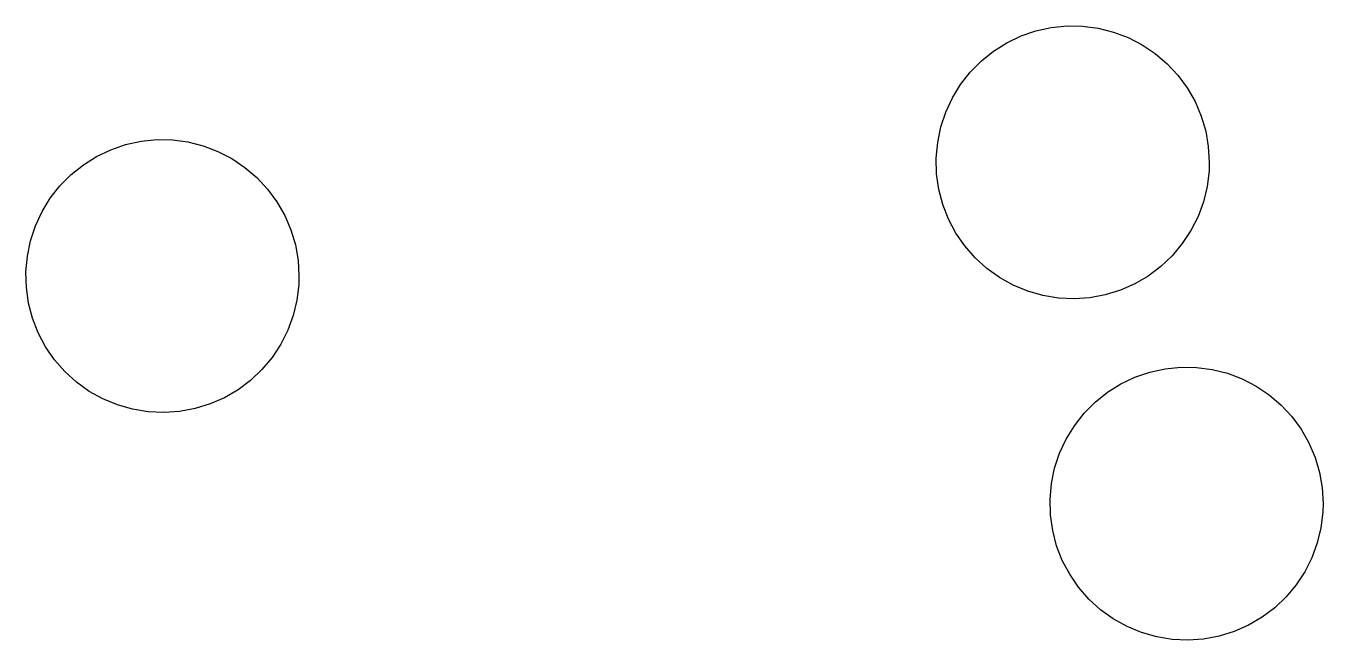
# Model space of a CAD drawing. Extents: x -0.22 to 2.58, y 2.05 to 2.78.
# Drawn here: x 1.457 to 2.579, y 2.244 to 2.775 of the extents above.
import ezdxf

# ---------------------------------------------------------------- set-up
doc = ezdxf.new("R2010")
doc.units = 0
doc.header["$MEASUREMENT"] = 0
doc.layers.add('BLACK', color=7, linetype='CONTINUOUS')

msp = doc.modelspace()

# ---------------------------------------------------------------- linework, layer by layer
at = {"layer": 'BLACK', "linetype": 'CONTINUOUS'}
for p, q in [((2.3304, 2.7712), (2.3437, 2.7741)), ((2.3437, 2.7741), (2.3573, 2.7755)), ((2.3573, 2.7755), (2.3708, 2.7753)), ((2.3708, 2.7753), (2.3843, 2.7735)), ((2.3843, 2.7735), (2.3975, 2.7702)), ((2.2938, 2.7538), (2.3053, 2.761)), ((2.3053, 2.761), (2.3176, 2.7668)), ((2.3176, 2.7668), (2.3304, 2.7712)), ((2.3975, 2.7702), (2.4102, 2.7654)), ((2.4102, 2.7654), (2.4223, 2.7591)), ((2.2832, 2.7452), (2.2938, 2.7538)), ((2.4223, 2.7591), (2.4336, 2.7516)), ((2.4336, 2.7516), (2.444, 2.7427)), ((2.2736, 2.7356), (2.2832, 2.7452)), ((2.444, 2.7427), (2.4532, 2.7328)), ((2.2652, 2.7249), (2.2736, 2.7356)), ((2.4532, 2.7328), (2.4613, 2.7218)), ((2.2581, 2.7133), (2.2652, 2.7249)), ((2.4613, 2.7218), (2.468, 2.71)), ((2.2524, 2.701), (2.2581, 2.7133)), ((2.468, 2.71), (2.4733, 2.6975)), ((2.2481, 2.6881), (2.2524, 2.701)), ((2.4733, 2.6975), (2.4772, 2.6845)), ((2.2454, 2.6747), (2.2481, 2.6881)), ((2.4772, 2.6845), (2.4795, 2.6711)), ((1.5302, 2.6684), (1.543, 2.6728)), ((1.543, 2.6728), (1.5563, 2.6757)), ((1.5563, 2.6757), (1.5699, 2.6771)), ((1.5699, 2.6771), (1.5835, 2.6768)), ((1.5835, 2.6768), (1.5969, 2.6751)), ((1.5969, 2.6751), (1.6101, 2.6718)), ((1.6101, 2.6718), (1.6228, 2.6669)), ((2.2441, 2.6612), (2.2454, 2.6747)), ((2.4795, 2.6711), (2.4803, 2.6575)), ((1.5064, 2.6553), (1.5179, 2.6626)), ((1.5179, 2.6626), (1.5302, 2.6684)), ((1.6228, 2.6669), (1.6349, 2.6607)), ((1.6349, 2.6607), (1.6462, 2.6531)), ((2.2445, 2.6476), (2.2441, 2.6612)), ((1.4958, 2.6468), (1.5064, 2.6553)), ((1.6462, 2.6531), (1.6565, 2.6443)), ((2.4801, 2.6501), (2.4785, 2.6366)), ((2.4803, 2.6575), (2.4801, 2.6501)), ((1.4778, 2.6265), (1.4862, 2.6372)), ((1.4862, 2.6372), (1.4958, 2.6468)), ((1.6565, 2.6443), (1.6658, 2.6343)), ((2.2464, 2.6341), (2.2445, 2.6476)), ((1.4707, 2.6149), (1.4778, 2.6265)), ((1.6658, 2.6343), (1.6739, 2.6234)), ((2.2499, 2.621), (2.2464, 2.6341)), ((2.4785, 2.6366), (2.4753, 2.6233)), ((1.465, 2.6025), (1.4707, 2.6149)), ((1.6739, 2.6234), (1.6806, 2.6116)), ((2.2548, 2.6083), (2.2499, 2.621)), ((2.4753, 2.6233), (2.4706, 2.6106)), ((1.6806, 2.6116), (1.6859, 2.5991)), ((2.2612, 2.5963), (2.2548, 2.6083)), ((2.4706, 2.6106), (2.4645, 2.5984)), ((1.4607, 2.5896), (1.465, 2.6025)), ((1.6859, 2.5991), (1.6898, 2.586)), ((2.2689, 2.5851), (2.2612, 2.5963)), ((2.4645, 2.5984), (2.457, 2.5871)), ((1.458, 2.5763), (1.4607, 2.5896)), ((1.6898, 2.586), (1.6921, 2.5726)), ((2.2778, 2.5748), (2.2689, 2.5851)), ((2.457, 2.5871), (2.4483, 2.5766)), ((1.4567, 2.5628), (1.458, 2.5763)), ((1.6921, 2.5726), (1.6929, 2.5591)), ((2.2879, 2.5657), (2.2778, 2.5748)), ((2.4483, 2.5766), (2.4384, 2.5673)), ((1.4571, 2.5492), (1.4567, 2.5628)), ((1.6929, 2.5591), (1.6927, 2.5516)), ((2.2989, 2.5578), (2.2879, 2.5657)), ((2.4276, 2.5591), (2.4158, 2.5522)), ((2.4384, 2.5673), (2.4276, 2.5591)), ((1.459, 2.5357), (1.4571, 2.5492)), ((1.6927, 2.5516), (1.691, 2.5381)), ((2.3108, 2.5511), (2.2989, 2.5578)), ((2.3234, 2.5459), (2.3108, 2.5511)), ((2.4158, 2.5522), (2.4034, 2.5468)), ((1.4625, 2.5226), (1.459, 2.5357)), ((1.691, 2.5381), (1.6879, 2.5249)), ((2.3364, 2.5422), (2.3234, 2.5459)), ((2.3499, 2.54), (2.3364, 2.5422)), ((2.3634, 2.5394), (2.3499, 2.54)), ((2.377, 2.5403), (2.3634, 2.5394)), ((2.3904, 2.5428), (2.377, 2.5403)), ((2.4034, 2.5468), (2.3904, 2.5428)), ((1.6879, 2.5249), (1.6832, 2.5122)), ((1.4674, 2.5099), (1.4625, 2.5226)), ((1.4738, 2.4979), (1.4674, 2.5099)), ((1.6832, 2.5122), (1.6771, 2.5)), ((1.4815, 2.4867), (1.4738, 2.4979)), ((1.6771, 2.5), (1.6696, 2.4886)), ((1.4904, 2.4764), (1.4815, 2.4867)), ((1.6696, 2.4886), (1.6609, 2.4782)), ((2.4421, 2.4789), (2.4557, 2.4802)), ((2.4557, 2.4802), (2.4693, 2.48)), ((2.4693, 2.48), (2.4828, 2.4782)), ((1.5005, 2.4673), (1.4904, 2.4764)), ((1.651, 2.4688), (1.6402, 2.4607)), ((1.6609, 2.4782), (1.651, 2.4688)), ((2.4037, 2.4657), (2.416, 2.4716)), ((2.416, 2.4716), (2.4289, 2.476)), ((2.4289, 2.476), (2.4421, 2.4789)), ((2.4828, 2.4782), (2.496, 2.4749)), ((2.496, 2.4749), (2.5087, 2.4701)), ((2.5087, 2.4701), (2.5208, 2.4639)), ((1.5115, 2.4593), (1.5005, 2.4673)), ((1.5234, 2.4527), (1.5115, 2.4593)), ((1.6402, 2.4607), (1.6284, 2.4538)), ((2.3816, 2.45), (2.3922, 2.4585)), ((2.3922, 2.4585), (2.4037, 2.4657)), ((2.5208, 2.4639), (2.532, 2.4563)), ((1.536, 2.4475), (1.5234, 2.4527)), ((1.549, 2.4438), (1.536, 2.4475)), ((1.616, 2.4484), (1.603, 2.4444)), ((1.6284, 2.4538), (1.616, 2.4484)), ((2.372, 2.4403), (2.3816, 2.45)), ((2.532, 2.4563), (2.5424, 2.4474)), ((2.5424, 2.4474), (2.5516, 2.4375)), ((1.5625, 2.4416), (1.549, 2.4438)), ((1.576, 2.4409), (1.5625, 2.4416)), ((1.5896, 2.4419), (1.576, 2.4409)), ((1.603, 2.4444), (1.5896, 2.4419)), ((2.3636, 2.4296), (2.372, 2.4403)), ((2.5516, 2.4375), (2.5597, 2.4265)), ((2.3565, 2.418), (2.3636, 2.4296)), ((2.5597, 2.4265), (2.5664, 2.4147)), ((2.3508, 2.4057), (2.3565, 2.418)), ((2.5664, 2.4147), (2.5718, 2.4022)), ((2.3465, 2.3928), (2.3508, 2.4057)), ((2.5718, 2.4022), (2.5756, 2.3892)), ((2.3438, 2.3795), (2.3465, 2.3928)), ((2.3426, 2.3659), (2.3438, 2.3795)), ((2.5756, 2.3892), (2.578, 2.3758)), ((2.578, 2.3758), (2.5787, 2.3622)), ((2.3429, 2.3523), (2.3426, 2.3659)), ((2.5787, 2.3622), (2.5785, 2.3548)), ((2.3449, 2.3389), (2.3429, 2.3523)), ((2.5785, 2.3548), (2.5769, 2.3413)), ((2.3483, 2.3257), (2.3449, 2.3389)), ((2.5769, 2.3413), (2.5737, 2.3281)), ((2.3532, 2.313), (2.3483, 2.3257)), ((2.5737, 2.3281), (2.569, 2.3153)), ((2.3596, 2.301), (2.3532, 2.313)), ((2.569, 2.3153), (2.5629, 2.3032)), ((2.3673, 2.2898), (2.3596, 2.301)), ((2.5629, 2.3032), (2.5554, 2.2918)), ((2.3762, 2.2796), (2.3673, 2.2898)), ((2.5554, 2.2918), (2.5467, 2.2814)), ((2.3863, 2.2704), (2.3762, 2.2796)), ((2.5467, 2.2814), (2.5369, 2.272)), ((2.3973, 2.2625), (2.3863, 2.2704)), ((2.5369, 2.272), (2.526, 2.2638)), ((2.4092, 2.2559), (2.3973, 2.2625)), ((2.4218, 2.2507), (2.4092, 2.2559)), ((2.5143, 2.257), (2.5018, 2.2515)), ((2.526, 2.2638), (2.5143, 2.257)), ((2.4349, 2.2469), (2.4218, 2.2507)), ((2.4483, 2.2447), (2.4349, 2.2469)), ((2.4619, 2.2441), (2.4483, 2.2447)), ((2.4754, 2.245), (2.4619, 2.2441)), ((2.4888, 2.2475), (2.4754, 2.245)), ((2.5018, 2.2515), (2.4888, 2.2475))]:
    msp.add_line(p, q, dxfattribs=at)

doc.saveas('drawing.dxf')
